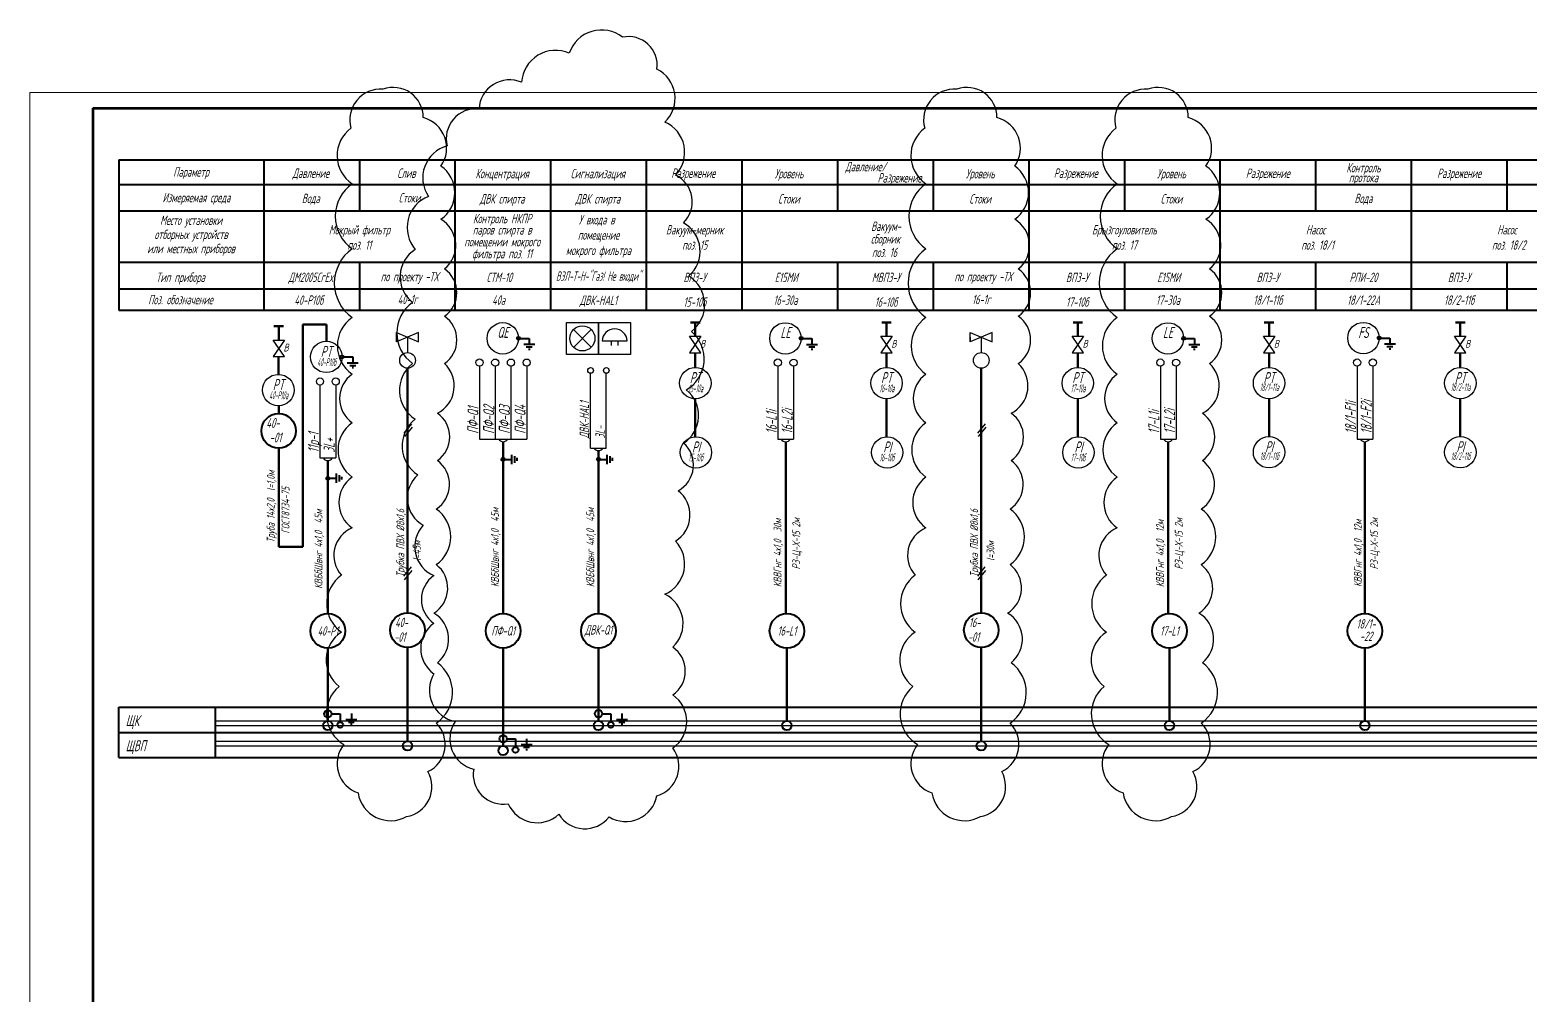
# Model space of a CAD drawing. Header units: millimetres. Extents: x -680 to 9204, y -4430 to 7779.
# Drawn here: x 2687.2 to 3164.2, y -2405.2 to -2098.3 of the extents above; entities that cross this region are included whole.
import ezdxf
from ezdxf.enums import TextEntityAlignment as Align

# ---------------------------------------------------------------- set-up
doc = ezdxf.new("R2010")
doc.units = ezdxf.units.MM
doc.layers.get('Defpoints').update_dxf_attribs({"color": 33})
for name, color, linetype, lineweight in [('text', 41, 'Continuous', 20), ('Арматура', 1, 'Continuous', 25), ('Датчики', 31, 'Continuous', 50), ('Земля', 233, 'Continuous', 40), ('Пн.кабель', 4, 'Continuous', 50), ('Связи', 95, 'Continuous', 25), ('Таблица', 253, 'Continuous', 40), ('Текст_КИП', 2, 'Continuous', 25), ('Толст.рамка', 7, 'Continuous', 60), ('Тонк.рамка', 10, 'Continuous', 20), ('Щиты_пульты', 5, 'Continuous', 40), ('Эл.кабель', 2, 'Continuous', 50)]:
    doc.layers.add(name, color=color, linetype=linetype, lineweight=lineweight)
doc.layers.add('блок', color=7, linetype='Continuous')
doc.layers.add('ТЕКСТ', color=2, linetype='Continuous')
doc.styles.add('Simplex', font='simplex.shx', dxfattribs={"width": 0.7, "oblique": 15})

# ---------------------------------------------------------------- blocks, each defined once
blk = doc.blocks.new('Заземление')
for p, q in [((0, 0), (0, -1.99)), ((1.74, -1.99), (-1.77, -1.99)), ((0.92, -2.81), (-0.95, -2.81)), ((0.24, -3.5), (-0.27, -3.5))]:
    blk.add_line(p, q)
blk = doc.blocks.new('Вентиль горизонтальный')
at = {"layer": 'блок', "color": 0, "linetype": 'ByBlock', "lineweight": -3}
for p, q in [((8.7, 3), (0, -3)), ((0, 3), (8.7, -3)), ((0, -3), (0, 3)), ((8.7, -3), (8.7, 3))]:
    blk.add_line(p, q, dxfattribs=at)

msp = doc.modelspace()

# ---------------------------------------------------------------- linework, layer by layer
for p, q in [((2830.268, -2205.312), (2830.268, -2228.502)), ((2835.268, -2205.312), (2835.268, -2228.502)), ((2840.268, -2205.312), (2840.268, -2228.502)), ((2845.268, -2205.312), (2845.268, -2228.502)), ((2865.601, -2231.354), (2865.601, -2207.566)), ((2870.601, -2231.354), (2870.601, -2207.567)), ((2925.191, -2205.329), (2925.191, -2228.518)), ((2930.191, -2205.329), (2930.191, -2228.518)), ((3046.89, -2205.329), (3046.89, -2228.518)), ((3051.89, -2205.329), (3051.89, -2228.518)), ((3109.478, -2205.315), (3109.478, -2228.505)), ((3114.478, -2205.315), (3114.478, -2228.505)), ((2779.511, -2211.326), (2779.511, -2234.516)), ((2784.511, -2211.326), (2784.511, -2234.516)), ((2806.284, -2226.59), (2808.707, -2223.61)), ((2806.468, -2227.698), (2808.891, -2224.718)), ((2988.832, -2226.59), (2991.255, -2223.61)), ((2989.017, -2227.698), (2991.44, -2224.718)), ((2830.268, -2228.502), (2845.268, -2228.502)), ((2865.601, -2231.354), (2870.601, -2231.354)), ((2925.191, -2228.518), (2930.191, -2228.518)), ((3046.89, -2228.518), (3051.89, -2228.518)), ((3109.478, -2228.505), (3114.478, -2228.505)), ((2779.511, -2234.516), (2784.511, -2234.516)), ((2806.218, -2272.208), (2808.641, -2269.228)), ((2988.767, -2272.208), (2991.19, -2269.228)), ((2806.403, -2273.316), (2808.826, -2270.336)), ((2988.952, -2273.316), (2991.375, -2270.336))]:
    msp.add_line(p, q)
at = {"lineweight": -3}
for centre in [(2830.268, -2204.144), (2835.268, -2204.165), (2840.268, -2204.165), (2845.268, -2204.165), (2925.191, -2204.16), (2930.191, -2204.182), (3046.89, -2204.16), (3051.89, -2204.182), (3109.478, -2204.147), (3114.478, -2204.147), (2779.511, -2210.158), (2784.511, -2210.179)]:
    msp.add_circle(centre, 1.147, dxfattribs=at)
for centre in [(2865.601, -2206.666), (2870.601, -2206.666)]:
    msp.add_circle(centre, 0.9)
for centre, radius, start, end in [((2837.768, -2227.652), 1.689, 210.20685, 329.79315), ((2868.11, -2230.573), 1.62, 208.82276, 331.17724), ((2927.691, -2227.669), 1.689, 210.20685, 329.79315), ((3049.39, -2227.669), 1.689, 210.20685, 329.79315), ((3111.978, -2227.655), 1.689, 210.20685, 329.79315), ((2782.011, -2233.666), 1.689, 210.20685, 329.79315)]:
    msp.add_arc(centre, radius, start, end)
at = {"layer": 'Defpoints'}
for p, q in [((2746.175, -2318.174), (3631.833, -2318.174)), ((2746.175, -2319.674), (3631.833, -2319.674)), ((2746.175, -2324.674), (3631.833, -2324.674)), ((2746.175, -2326.174), (3631.833, -2326.174))]:
    msp.add_line(p, q, dxfattribs=at)
at = {"layer": 'Defpoints', "color": 2}
for points in [[(2875.733, -2100.572, 0.5205671), (2858.834, -2105.638, 0.5205671), (2858.834, -2105.638, 0.5205671), (2843.625, -2114.926, 0.5205671), (2843.625, -2114.926, 0.5205671), (2830.106, -2123.369, 0.5205671), (2830.106, -2123.369, 0.5205671), (2819.967, -2135.19, 0.5205671), (2819.967, -2135.19, 0.5205671), (2814.053, -2151.233, 0.5205671), (2814.053, -2151.233, 0.5205671), (2809.828, -2168.12, 0.5205671), (2809.828, -2168.12, 0.5205671), (2808.983, -2185.008, 0.5205671), (2808.983, -2185.008, 0.5205671), (2808.983, -2204.428, 0.5205671), (2808.983, -2204.428, 0.5205671), (2809.828, -2222.16, 0.5205671), (2809.828, -2222.16, 0.5205671), (2810.673, -2239.891, 0.5205671), (2810.673, -2239.891, 0.5205671), (2812.363, -2255.934, 0.5205671), (2812.363, -2255.934, 0.5205671), (2815.743, -2271.977, 0.5205671), (2815.743, -2271.977, 0.5205671), (2815.743, -2287.176, 0.5205671), (2815.743, -2287.176, 0.5205671), (2815.743, -2303.219, 0.5205671), (2815.743, -2303.219, 0.5205671), (2822.502, -2318.417, 0.5205671), (2822.502, -2318.417, 0.5205671), (2828.417, -2333.615, 0.5205671), (2828.417, -2333.615, 0.5205671), (2839.401, -2344.592, 0.5205671), (2839.401, -2344.592, 0.5205671), (2855.455, -2347.969, 0.5205671), (2855.455, -2347.969, 0.5205671), (2871.508, -2348.814, 0.5205671), (2871.508, -2348.814, 0.5205671), (2886.718, -2342.059, 0.5205671), (2886.718, -2342.059, 0.5205671), (2891.787, -2326.861, 0.5205671), (2891.787, -2326.861, 0.5205671), (2891.787, -2309.973, 0.5205671), (2891.787, -2309.973, 0.5205671), (2891.787, -2294.775, 0.5205671), (2891.787, -2294.775, 0.5205671), (2889.252, -2277.888, 0.5205671), (2889.252, -2277.888, 0.5205671), (2892.632, -2261, 0.5205671), (2892.632, -2261, 0.5205671), (2893.477, -2244.957, 0.5205671), (2893.477, -2244.957, 0.5205671), (2895.166, -2229.759, 0.5205671), (2895.166, -2229.759, 0.5205671), (2896.012, -2212.872, 0.5205671), (2896.012, -2212.872, 0.5205671), (2897.702, -2194.296, 0.5205671), (2897.702, -2194.296, 0.5205671), (2896.857, -2176.564, 0.5205671), (2896.857, -2176.564, 0.5205671), (2895.166, -2159.677, 0.5205671), (2895.166, -2159.677, 0.5205671), (2892.632, -2144.478, 0.5205671), (2892.632, -2144.478, 0.5205671), (2889.252, -2127.591, 0.5205671), (2889.252, -2127.591, 0.5205671), (2886.718, -2110.704, 0.5205671), (2886.718, -2110.704, 0.5205671)], [(2789.371, -2129.536, 0.5205671), (2789.747, -2147.234, 0.5205671), (2789.747, -2147.234, 0.5205671), (2789.747, -2167.945, 0.5205671), (2789.747, -2167.945, 0.5205671), (2789.747, -2189.786, 0.5205671), (2789.747, -2189.786, 0.5205671), (2789.747, -2207.86, 0.5205671), (2789.747, -2207.86, 0.5205671), (2789.747, -2223.299, 0.5205671), (2789.747, -2223.299, 0.5205671), (2789.747, -2240.621, 0.5205671), (2789.747, -2240.621, 0.5205671), (2789.747, -2256.813, 0.5205671), (2789.747, -2256.813, 0.5205671), (2786.356, -2271.876, 0.5205671), (2786.356, -2271.876, 0.5205671), (2786.356, -2289.95, 0.5205671), (2786.356, -2289.95, 0.5205671), (2785.602, -2307.272, 0.5205671), (2785.602, -2307.272, 0.5205671), (2787.11, -2325.724, 0.5205671), (2787.11, -2325.724, 0.5205671), (2791.631, -2341.163, 0.5205671), (2791.631, -2341.163, 0.5205671), (2807.081, -2348.694, 0.5205671), (2807.081, -2348.694, 0.5205671), (2813.864, -2334.385, 0.5205671), (2813.864, -2334.385, 0.5205671), (2816.501, -2318.946, 0.5205671), (2816.501, -2318.946, 0.5205671), (2816.878, -2299.741, 0.5205671), (2816.878, -2299.741, 0.5205671), (2815.748, -2283.925, 0.5205671), (2815.748, -2283.925, 0.5205671), (2816.501, -2268.487, 0.5205671), (2816.501, -2268.487, 0.5205671), (2816.501, -2250.788, 0.5205671), (2816.501, -2250.788, 0.5205671), (2816.878, -2235.349, 0.5205671), (2816.878, -2235.349, 0.5205671), (2816.878, -2220.287, 0.5205671), (2816.878, -2220.287, 0.5205671), (2819.139, -2204.471, 0.5205671), (2819.139, -2204.471, 0.5205671), (2819.139, -2189.409, 0.5205671), (2819.139, -2189.409, 0.5205671), (2819.139, -2174.347, 0.5205671), (2819.139, -2174.347, 0.5205671), (2818.009, -2158.531, 0.5205671), (2818.009, -2158.531, 0.5205671), (2818.009, -2141.586, 0.5205671), (2818.009, -2141.586, 0.5205671), (2812.356, -2126.147, 0.5205671), (2812.356, -2126.147, 0.5205671), (2799.545, -2117.109, 0.5205671), (2799.545, -2117.109, 0.5205671)], [(2971.919, -2129.536, 0.5205671), (2972.296, -2147.234, 0.5205671), (2972.296, -2147.234, 0.5205671), (2972.296, -2167.945, 0.5205671), (2972.296, -2167.945, 0.5205671), (2972.296, -2189.786, 0.5205671), (2972.296, -2189.786, 0.5205671), (2972.296, -2207.86, 0.5205671), (2972.296, -2207.86, 0.5205671), (2972.296, -2223.299, 0.5205671), (2972.296, -2223.299, 0.5205671), (2972.296, -2240.621, 0.5205671), (2972.296, -2240.621, 0.5205671), (2972.296, -2256.813, 0.5205671), (2972.296, -2256.813, 0.5205671), (2968.905, -2271.876, 0.5205671), (2968.905, -2271.876, 0.5205671), (2968.905, -2289.95, 0.5205671), (2968.905, -2289.95, 0.5205671), (2968.151, -2307.272, 0.5205671), (2968.151, -2307.272, 0.5205671), (2969.658, -2325.724, 0.5205671), (2969.658, -2325.724, 0.5205671), (2974.18, -2341.163, 0.5205671), (2974.18, -2341.163, 0.5205671), (2989.63, -2348.694, 0.5205671), (2989.63, -2348.694, 0.5205671), (2996.412, -2334.385, 0.5205671), (2996.412, -2334.385, 0.5205671), (2999.05, -2318.946, 0.5205671), (2999.05, -2318.946, 0.5205671), (2999.427, -2299.741, 0.5205671), (2999.427, -2299.741, 0.5205671), (2998.296, -2283.925, 0.5205671), (2998.296, -2283.925, 0.5205671), (2999.05, -2268.487, 0.5205671), (2999.05, -2268.487, 0.5205671), (2999.05, -2250.788, 0.5205671), (2999.05, -2250.788, 0.5205671), (2999.427, -2235.349, 0.5205671), (2999.427, -2235.349, 0.5205671), (2999.427, -2220.287, 0.5205671), (2999.427, -2220.287, 0.5205671), (3001.688, -2204.471, 0.5205671), (3001.688, -2204.471, 0.5205671), (3001.688, -2189.409, 0.5205671), (3001.688, -2189.409, 0.5205671), (3001.688, -2174.347, 0.5205671), (3001.688, -2174.347, 0.5205671), (3000.557, -2158.531, 0.5205671), (3000.557, -2158.531, 0.5205671), (3000.557, -2141.586, 0.5205671), (3000.557, -2141.586, 0.5205671), (2994.905, -2126.147, 0.5205671), (2994.905, -2126.147, 0.5205671), (2982.093, -2117.109, 0.5205671), (2982.093, -2117.109, 0.5205671)], [(3032.769, -2129.536, 0.5205671), (3033.146, -2147.234, 0.5205671), (3033.146, -2147.234, 0.5205671), (3033.146, -2167.945, 0.5205671), (3033.146, -2167.945, 0.5205671), (3033.146, -2189.786, 0.5205671), (3033.146, -2189.786, 0.5205671), (3033.146, -2207.86, 0.5205671), (3033.146, -2207.86, 0.5205671), (3033.146, -2223.299, 0.5205671), (3033.146, -2223.299, 0.5205671), (3033.146, -2240.621, 0.5205671), (3033.146, -2240.621, 0.5205671), (3033.146, -2256.813, 0.5205671), (3033.146, -2256.813, 0.5205671), (3029.754, -2271.876, 0.5205671), (3029.754, -2271.876, 0.5205671), (3029.754, -2289.95, 0.5205671), (3029.754, -2289.95, 0.5205671), (3029.001, -2307.272, 0.5205671), (3029.001, -2307.272, 0.5205671), (3030.508, -2325.724, 0.5205671), (3030.508, -2325.724, 0.5205671), (3035.03, -2341.163, 0.5205671), (3035.03, -2341.163, 0.5205671), (3050.479, -2348.694, 0.5205671), (3050.479, -2348.694, 0.5205671), (3057.262, -2334.385, 0.5205671), (3057.262, -2334.385, 0.5205671), (3059.9, -2318.946, 0.5205671), (3059.9, -2318.946, 0.5205671), (3060.276, -2299.741, 0.5205671), (3060.276, -2299.741, 0.5205671), (3059.146, -2283.925, 0.5205671), (3059.146, -2283.925, 0.5205671), (3059.9, -2268.487, 0.5205671), (3059.9, -2268.487, 0.5205671), (3059.9, -2250.788, 0.5205671), (3059.9, -2250.788, 0.5205671), (3060.276, -2235.349, 0.5205671), (3060.276, -2235.349, 0.5205671), (3060.276, -2220.287, 0.5205671), (3060.276, -2220.287, 0.5205671), (3062.537, -2204.471, 0.5205671), (3062.537, -2204.471, 0.5205671), (3062.537, -2189.409, 0.5205671), (3062.537, -2189.409, 0.5205671), (3062.537, -2174.347, 0.5205671), (3062.537, -2174.347, 0.5205671), (3061.407, -2158.531, 0.5205671), (3061.407, -2158.531, 0.5205671), (3061.407, -2141.586, 0.5205671), (3061.407, -2141.586, 0.5205671), (3055.755, -2126.147, 0.5205671), (3055.755, -2126.147, 0.5205671), (3042.943, -2117.109, 0.5205671), (3042.943, -2117.109, 0.5205671)]]:
    msp.add_lwpolyline(points, format="xyb", close=True, dxfattribs=at)
at = {"layer": 'Арматура'}
for p, q in [((2803.864, -2197.599), (2803.864, -2194.599)), ((2810.864, -2194.599), (2803.864, -2197.599)), ((2803.864, -2194.599), (2810.864, -2197.599)), ((2803.864, -2196.099), (2803.864, -2197.599)), ((2807.364, -2196.099), (2807.364, -2200.956)), ((2810.864, -2197.599), (2810.864, -2194.599)), ((2986.413, -2197.599), (2986.413, -2194.599)), ((2993.413, -2194.599), (2986.413, -2197.599)), ((2986.413, -2194.599), (2993.413, -2197.599)), ((2986.413, -2196.099), (2986.413, -2197.599)), ((2989.913, -2196.099), (2989.913, -2200.956)), ((2993.413, -2197.599), (2993.413, -2194.599))]:
    msp.add_line(p, q, dxfattribs=at)
for centre in [(2807.364, -2203.456), (2989.913, -2203.456)]:
    msp.add_circle(centre, 2.5, dxfattribs=at)
at = {"layer": 'Датчики', "lineweight": 30}
for centre in [(2837.676, -2196.446), (2927.599, -2196.462), (3049.298, -2196.462), (3111.499, -2196.346), (2781.532, -2202.357), (2766.259, -2212.908), (2898.926, -2210.696), (2959.775, -2210.696), (3020.625, -2210.696), (3081.474, -2210.696), (3142.324, -2210.696), (2899.123, -2232.773), (2959.973, -2232.773), (3020.822, -2232.773), (3081.474, -2232.69), (3142.324, -2232.69)]:
    msp.add_circle(centre, 5, dxfattribs=at)
at = {"layer": 'Земля', "ltscale": 0.3}
for p, q in [((2843.174, -2196.446), (2846.107, -2196.446)), ((2933.097, -2196.462), (2936.03, -2196.462)), ((3054.796, -2196.462), (3057.729, -2196.462)), ((3116.997, -2196.346), (3119.93, -2196.346)), ((2787.03, -2202.357), (2789.963, -2202.357))]:
    msp.add_line(p, q, dxfattribs=at)
at = {"layer": 'Земля'}
for p, q in [((2838.268, -2234.966), (2840.561, -2234.966)), ((2838.268, -2234.966), (2840.561, -2234.966)), ((2840.561, -2236.446), (2840.561, -2233.485)), ((2840.561, -2236.446), (2840.561, -2233.485)), ((2841.478, -2235.957), (2841.478, -2233.974)), ((2841.478, -2236.046), (2841.478, -2234.062)), ((2842.241, -2235.411), (2842.241, -2234.521)), ((2842.241, -2235.411), (2842.241, -2234.521)), ((2868.61, -2234.966), (2870.903, -2234.966)), ((2868.61, -2234.966), (2870.903, -2234.966)), ((2870.903, -2236.446), (2870.903, -2233.485)), ((2870.903, -2236.446), (2870.903, -2233.485)), ((2871.82, -2235.957), (2871.82, -2233.974)), ((2871.82, -2236.046), (2871.82, -2234.062)), ((2872.583, -2235.411), (2872.583, -2234.521)), ((2872.583, -2235.411), (2872.583, -2234.521)), ((2782.511, -2240.98), (2784.804, -2240.98)), ((2782.511, -2240.98), (2784.804, -2240.98)), ((2784.804, -2242.461), (2784.804, -2239.499)), ((2784.804, -2242.461), (2784.804, -2239.499)), ((2785.721, -2241.971), (2785.721, -2239.988)), ((2785.721, -2242.06), (2785.721, -2240.076)), ((2786.484, -2241.425), (2786.484, -2240.535)), ((2786.484, -2241.425), (2786.484, -2240.535)), ((2783.182, -2315.957), (2785.959, -2315.957)), ((2785.959, -2315.957), (2785.959, -2318.597)), ((2869.281, -2315.941), (2872.058, -2315.941)), ((2872.058, -2315.941), (2872.058, -2318.58)), ((2838.939, -2323.941), (2841.716, -2323.941)), ((2841.716, -2323.941), (2841.716, -2326.58))]:
    msp.add_line(p, q, dxfattribs=at)
for centre, radius in [((2842.676, -2196.446), 0.5), ((2932.599, -2196.462), 0.5), ((3054.298, -2196.462), 0.5), ((3116.499, -2196.346), 0.5), ((2786.532, -2202.357), 0.5), ((2837.768, -2234.966), 0.5), ((2837.768, -2234.966), 0.5), ((2868.11, -2234.966), 0.5), ((2868.11, -2234.966), 0.5), ((2782.011, -2240.98), 0.5), ((2782.011, -2240.98), 0.5), ((2782.011, -2315.957), 1.171), ((2868.11, -2315.941), 1.171), ((2785.959, -2319.506), 0.909), ((2872.058, -2319.489), 0.909), ((2837.768, -2323.941), 1.171), ((2841.716, -2327.489), 0.909)]:
    msp.add_circle(centre, radius, dxfattribs=at)
at = {"layer": 'Пн.кабель'}
for p, q in [((2766.363, -2192.555), (2764.858, -2192.555)), ((2765.363, -2192.555), (2767.363, -2192.555)), ((2766.363, -2192.555), (2767.869, -2192.555)), ((2766.363, -2196.992), (2766.363, -2192.555)), ((2781.532, -2192.05), (2774.005, -2192.05)), ((2774.005, -2192.05), (2774.005, -2262.788)), ((2781.532, -2197.357), (2781.532, -2192.05)), ((2900.431, -2191.346), (2897.42, -2191.346)), ((2898.926, -2195.783), (2898.926, -2191.346)), ((2961.28, -2191.346), (2958.27, -2191.346)), ((2959.775, -2195.783), (2959.775, -2191.346)), ((3022.13, -2191.346), (3019.119, -2191.346)), ((3020.625, -2195.783), (3020.625, -2191.346)), ((3082.98, -2191.346), (3079.969, -2191.346)), ((3081.474, -2195.783), (3081.474, -2191.346)), ((3143.829, -2191.346), (3140.819, -2191.346)), ((3142.324, -2195.783), (3142.324, -2191.346)), ((2766.259, -2207.908), (2766.259, -2202.214)), ((2898.926, -2205.696), (2898.926, -2201.005)), ((2959.775, -2205.696), (2959.775, -2201.005)), ((3020.625, -2205.696), (3020.625, -2201.005)), ((3081.474, -2205.696), (3081.474, -2201.005)), ((3142.324, -2205.696), (3142.324, -2201.005)), ((2807.364, -2205.956), (2807.364, -2283.833)), ((2989.913, -2205.956), (2989.913, -2283.833)), ((2898.926, -2227.69), (2898.926, -2215.696)), ((2959.775, -2227.69), (2959.775, -2215.696)), ((3020.625, -2227.69), (3020.625, -2215.696)), ((3081.474, -2227.69), (3081.474, -2215.696)), ((3142.324, -2227.69), (3142.324, -2215.696)), ((2766.363, -2220.402), (2766.363, -2217.907)), ((2766.363, -2262.788), (2766.363, -2231.402)), ((2774.005, -2262.788), (2766.363, -2262.788)), ((2807.364, -2294.833), (2807.364, -2324.674)), ((2989.913, -2294.833), (2989.913, -2324.674))]:
    msp.add_line(p, q, dxfattribs=at)
at = {"layer": 'Пн.кабель', "lineweight": 40}
for centre in [(2766.351, -2225.902), (2807.364, -2289.333), (2989.913, -2289.333)]:
    msp.add_circle(centre, 5.5, dxfattribs=at)
at = {"layer": 'Связи', "color": 7}
for p, q in [((2857.894, -2196.449), (2857.894, -2191.346)), ((2857.894, -2191.346), (2868.101, -2191.346)), ((2860.119, -2199.328), (2865.826, -2193.621)), ((2865.848, -2199.3), (2860.147, -2193.598)), ((2868.101, -2191.346), (2868.101, -2201.552)), ((2868.101, -2201.552), (2868.101, -2191.346)), ((2868.101, -2191.346), (2878.307, -2191.346)), ((2878.307, -2191.346), (2878.307, -2201.552)), ((2857.894, -2201.552), (2857.894, -2196.449)), ((2869.243, -2197.223), (2877.24, -2197.223)), ((2872.16, -2197.222), (2872.16, -2198.759)), ((2874.258, -2197.222), (2874.258, -2198.759)), ((2868.101, -2201.552), (2857.894, -2201.552)), ((2878.307, -2201.552), (2868.101, -2201.552))]:
    msp.add_line(p, q, dxfattribs=at)
msp.add_circle((2862.998, -2196.449), 4, dxfattribs=at)
msp.add_arc((2873.248, -2197.437), 4.01, 2.98637, 176.93419, dxfattribs=at)
at = {"layer": 'Таблица'}
for p, q in [((2715.477, -2139.581), (2715.477, -2187.461)), ((2715.477, -2139.581), (3631.833, -2139.581)), ((2761.614, -2139.581), (2761.614, -2187.461)), ((2792.039, -2139.581), (2792.039, -2155.867)), ((2822.464, -2139.581), (2822.464, -2187.461)), ((2852.888, -2139.581), (2852.888, -2172.2)), ((2883.313, -2139.581), (2883.313, -2172.2)), ((2913.738, -2139.581), (2913.738, -2187.461)), ((2944.163, -2139.581), (2944.163, -2155.867)), ((2974.588, -2139.581), (2974.588, -2155.867)), ((3005.012, -2139.581), (3005.012, -2187.461)), ((3035.437, -2139.581), (3035.437, -2155.867)), ((3065.862, -2139.581), (3065.862, -2187.461)), ((3096.287, -2139.581), (3096.287, -2155.867)), ((3126.711, -2139.581), (3126.711, -2187.461)), ((3157.136, -2139.581), (3157.136, -2155.867)), ((2715.477, -2147.477), (2761.544, -2147.477)), ((2761.614, -2147.477), (3187.561, -2147.477)), ((2715.477, -2155.867), (2761.614, -2155.867)), ((2761.614, -2155.867), (3631.833, -2155.867)), ((2715.477, -2172.2), (2761.614, -2172.2)), ((2761.614, -2172.2), (3631.833, -2172.2)), ((2792.039, -2172.2), (2792.039, -2187.461)), ((2852.888, -2172.215), (2852.888, -2187.461)), ((2883.313, -2172.215), (2883.313, -2187.461)), ((2944.163, -2172.2), (2944.163, -2187.461)), ((2974.588, -2172.2), (2974.588, -2187.461)), ((3035.437, -2172.2), (3035.437, -2187.461)), ((3096.287, -2172.2), (3096.287, -2187.461)), ((3157.136, -2172.2), (3157.136, -2187.461)), ((2715.477, -2180.721), (2761.614, -2180.721)), ((2761.614, -2180.721), (3631.833, -2180.721)), ((2715.477, -2187.461), (3631.833, -2187.461))]:
    msp.add_line(p, q, dxfattribs=at)
for centre in [(2782.011, -2319.674), (2868.11, -2319.674), (2928.078, -2319.674), (3049.777, -2319.674), (3111.978, -2319.713), (2807.364, -2326.174), (2837.768, -2327.674), (2989.913, -2326.174)]:
    msp.add_circle(centre, 1.5, dxfattribs=at)
at = {"layer": 'Толст.рамка'}
for q in [(3640.415, -2123.151), (2707.235, -2707.654)]:
    msp.add_line((2707.235, -2123.151), q, dxfattribs=at)
at = {"layer": 'Тонк.рамка'}
for p, q in [((2687.235, -2118.151), (3645.415, -2118.151)), ((2687.235, -2712.151), (2687.235, -2118.151))]:
    msp.add_line(p, q, dxfattribs=at)
at = {"layer": 'Щиты_пульты'}
for p, q in [((2715.477, -2313.88), (3631.833, -2313.88)), ((2715.477, -2321.88), (2715.477, -2313.88)), ((2746.176, -2313.88), (2746.175, -2321.88)), ((2715.477, -2321.88), (3631.833, -2321.88)), ((2715.477, -2329.88), (2715.477, -2321.88)), ((2746.176, -2321.88), (2746.175, -2329.88)), ((2715.477, -2329.88), (3631.832, -2329.88))]:
    msp.add_line(p, q, dxfattribs=at)
at = {"layer": 'Эл.кабель'}
for p, q in [((2837.768, -2229.341), (2837.768, -2284.077)), ((2927.691, -2229.358), (2927.691, -2284.094)), ((3049.39, -2229.358), (3049.39, -2284.094)), ((3111.978, -2229.344), (3111.978, -2284.08)), ((2782.011, -2235.355), (2782.011, -2284.08)), ((2868.11, -2232.193), (2868.11, -2284.094)), ((2782.011, -2295.08), (2782.011, -2318.174)), ((2837.768, -2295.063), (2837.768, -2326.174)), ((2868.11, -2295.08), (2868.11, -2318.174)), ((2928.078, -2295.08), (2928.078, -2318.174)), ((3049.777, -2295.08), (3049.777, -2318.174)), ((3111.978, -2295.08), (3111.978, -2318.213))]:
    msp.add_line(p, q, dxfattribs=at)
at = {"layer": 'Эл.кабель', "lineweight": 40}
for centre in [(2782.011, -2289.58), (2837.768, -2289.563), (2868.11, -2289.58), (2928.078, -2289.58), (3049.777, -2289.58), (3111.978, -2289.58)]:
    msp.add_circle(centre, 5.5, dxfattribs=at)

# ---------------------------------------------------------------- block references
at = {"layer": 'Арматура', "xscale": -0.599999999999909, "yscale": 0.599999999999909, "zscale": 0.6000000000000001, "rotation": 270}
for p in [(2766.363, -2202.214), (2898.926, -2201.005), (2959.775, -2201.005), (3020.625, -2201.005), (3081.474, -2201.005), (3142.324, -2201.005)]:
    msp.add_blockref('Вентиль горизонтальный', p, dxfattribs=at)
at = {"layer": 'Земля'}
for p in [(2846.107, -2196.446), (2936.03, -2196.462), (3057.729, -2196.462), (3119.93, -2196.346), (2789.963, -2202.357), (2789.49, -2315.928), (2875.588, -2315.911), (2845.246, -2323.911)]:
    msp.add_blockref('Заземление', p, dxfattribs=at)

# ---------------------------------------------------------------- texts
at = {"style": 'Simplex', "oblique": 15, "width": 0.6}
for s, height, p in [('В', 2.5, (2767.894, -2200.631)), ('В', 2.5, (2900.456, -2199.422)), ('В', 2.5, (2961.305, -2199.422)), ('В', 2.5, (3022.155, -2199.422)), ('В', 2.5, (3083.005, -2199.422)), ('В', 2.5, (3143.854, -2199.422)), ('40-', 3.2, (2762.393, -2224.958)), ('-01', 3.2, (2763.468, -2229.604)), ('40-', 3, (2803.407, -2288.389)), ('16-', 3, (2985.956, -2288.389)), ('-01', 3, (2803.093, -2293.035)), ('-01', 3, (2985.642, -2293.035))]:
    msp.add_text(s, height=height, dxfattribs=at).set_placement(p)
at = {"lineweight": -3, "style": 'Simplex', "oblique": 15, "width": 0.6}
for s, height, p in [('ПФ-Q1', 3.5, (2829.933, -2226.842)), ('ПФ-Q2', 3.5, (2834.933, -2226.842)), ('ПФ-Q3', 3.5, (2839.933, -2226.842)), ('ПФ-Q4', 3.5, (2844.933, -2226.842)), ('ДВК-HAL1', 3, (2865.122, -2228.343)), ('18/1-F1i', 3.5, (3109.143, -2226.845)), ('18/1-F2i', 3.5, (3114.143, -2226.845)), ('16-L1i', 3.5, (2924.857, -2226.858)), ('16-L2i', 3.5, (2929.857, -2226.858)), ('17-L1i', 3.5, (3046.556, -2226.858)), ('17-L2i', 3.5, (3051.556, -2226.858)), ('11p-1', 3.5, (2779.177, -2232.856)), ('3L-', 3, (2870.113, -2228.343)), ('3L+', 3.5, (2784.177, -2232.856))]:
    msp.add_text(s, height=height, rotation=90, dxfattribs=at).set_placement(p)
at = {"style": 'Simplex', "oblique": 15, "width": 0.6}
for s, p in [('Труба 14х2,0  l=1,0м', (2765.086, -2261.489)), ('ГОСТ8734-75', (2769.807, -2258.616))]:
    msp.add_text(s, height=2.5, rotation=90, dxfattribs=at).set_placement(p)
for s, p in [('40-P1', (2782.011, -2289.58)), ('ПФ-Q1', (2837.768, -2289.563)), ('ДВК-Q1', (2868.11, -2289.58)), ('16-L1', (2928.078, -2289.58)), ('17-L1', (3049.777, -2289.58)), ('18/1-', (3112.343, -2287.34)), ('-22', (3112.343, -2291.304))]:
    msp.add_text(s, height=3, dxfattribs=at).set_placement(p, align=Align.MIDDLE)
at = {"layer": 'text', "color": 2, "style": 'Simplex', "oblique": 15, "width": 0.6}
for p in [(2780.272, -2276.199), (2836.415, -2275.643), (2866.757, -2275.66)]:
    msp.add_text('КВБбШвнг 4х1,0  45м', height=2.5, rotation=90, dxfattribs=at).set_placement(p)
at = {"layer": 'text', "color": 7, "style": 'Simplex', "oblique": 15, "width": 0.6}
for p in [(2806.334, -2272.426), (2988.882, -2272.426)]:
    msp.add_text('Трубка ПВХ %%C8х1,6', height=2.5, rotation=90, dxfattribs=at).set_placement(p)
at = {"layer": 'text', "color": 3, "style": 'Simplex', "oblique": 15, "width": 0.6}
for s, p in [('КВВГнг 4х1,0  30м', (2926.339, -2275.66)), ('КВВГнг 4х1,0  12м', (3048.038, -2275.66)), ('КВВГнг 4х1,0  12м', (3110.987, -2275.589))]:
    msp.add_text(s, height=2.5, rotation=90, dxfattribs=at).set_placement(p)
at = {"layer": 'ТЕКСТ', "style": 'Simplex', "oblique": 15, "width": 0.6}
for p in [(2932.289, -2270.032), (3053.988, -2270.032), (3116.189, -2270.032)]:
    msp.add_text('РЗ-Ц-Х-15 2м', height=2.5, rotation=90, dxfattribs=at).set_placement(p)
at = {"layer": 'ТЕКСТ', "color": 7, "style": 'Simplex', "oblique": 15, "width": 0.6}
for s, p in [('l=45м', (2811.532, -2267.317)), ('l=30м', (2994.081, -2267.317))]:
    msp.add_text(s, height=2.5, rotation=90, dxfattribs=at).set_placement(p)
at = {"layer": 'Текст_КИП', "style": 'Simplex', "oblique": 15}
for s, width, p in [('Давление/', 0.6, (2953.107, -2143.269)), ('Контроль', 0.6, (3111.499, -2143.616)), ('Параметр', 0.6, (2738.477, -2144.959)), ('Давление', 0.6, (2776.564, -2145.343)), ('Слив', 0.6, (2806.989, -2145.343)), ('Концентрация', 0.6, (2837.46, -2145.482)), ('Сигнализация', 0.6, (2867.885, -2145.482)), ('Разрежение', 0.6, (2898.263, -2145.343)), ('Уровень', 0.6, (2928.734, -2145.499)), ('Разрежение', 0.6, (2963.902, -2146.828)), ('Уровень', 0.6, (2989.584, -2145.499)), ('Разрежение', 0.6, (3019.962, -2145.343)), ('Уровень', 0.6, (3050.434, -2145.499)), ('Разрежение', 0.6, (3081.074, -2145.382)), ('протока', 0.6, (3111.499, -2146.741)), ('Разрежение', 0.6, (3141.924, -2145.382)), ('Измеряемая среда', 0.6, (2740.18, -2153.116)), ('Вода', 0.6, (2776.564, -2153.382)), ('Стоки', 0.6, (2807.994, -2153.174)), ('ДВК спирта', 0.6, (2837.46, -2153.521)), ('ДВК спирта', 0.6, (2867.885, -2153.521)), ('Стоки', 0.6, (2928.703, -2153.538)), ('Стоки', 0.6, (2989.552, -2153.538)), ('Стоки', 0.6, (3050.402, -2153.538)), ('Вода', 0.6, (3111.499, -2153.382)), ('Место установки', 0.6, (2738.477, -2160.342)), ('Мокрый фильтр', 0.6, (2792.039, -2163.373)), ('Контроль НКПР', 0.6, (2837.46, -2159.804)), ('У входа в ', 0.6, (2868.101, -2160.174)), ('Вакуум-мерник', 0.6, (2898.723, -2163.373)), ('Вакуум-', 0.6, (2959.573, -2162.24)), ('Брызгоуловитель', 0.6, (3035.437, -2163.373)), ('Насос', 0.6, (3096.287, -2163.373)), ('Насос', 0.6, (3157.136, -2163.373)), ('отборных устройств', 0.6, (2738.477, -2164.842)), ('поз. 11', 0.6, (2792.039, -2168.23)), ('помещении мокрого', 0.6, (2837.46, -2167.18)), ('паров спирта в', 0.6, (2837.46, -2163.388)), ('помещение', 0.6, (2868.101, -2165.031)), ('поз. 15', 0.6, (2898.723, -2168.23)), ('сборник', 0.6, (2959.421, -2166.264)), ('поз. 17', 0.6, (3035.437, -2168.23)), (' поз. 18/1', 0.6, (3096.287, -2168.23)), (' поз. 18/2', 0.6, (3157.136, -2168.23)), ('или местных приборов', 0.6, (2738.477, -2169.342)), ('фильтра поз. 11', 0.6, (2837.46, -2170.958)), ('мокрого фильтра', 0.6, (2868.101, -2169.923)), ('поз. 16', 0.6, (2959.099, -2170.574)), ('ВЭЛ-Т-Н-"Газ! Не входи"', 0.45, (2868.101, -2178.123)), ('Тип прибора', 0.6, (2735.108, -2178.49)), ('ДМ2005СгEx', 0.6, (2776.564, -2178.49)), ('по проекту -ТХ', 0.6, (2807.994, -2178.282)), ('СТМ-10', 0.6, (2836.568, -2178.526)), ('ВП3-У', 0.6, (2898.723, -2178.543)), ('Е15МИ', 0.6, (2927.843, -2178.543)), ('МВП3-У', 0.6, (2959.573, -2178.543)), ('по проекту -ТХ', 0.6, (2990.543, -2178.282)), ('ВП3-У', 0.6, (3020.422, -2178.543)), ('Е15МИ', 0.6, (3049.542, -2178.543)), ('ВП3-У', 0.6, (3081.074, -2178.529)), ('РПИ-20', 0.6, (3111.499, -2178.529)), ('ВП3-У', 0.6, (3141.924, -2178.529)), ('Поз. обозначение', 0.6, (2735.108, -2185.61)), ('40-Р10б', 0.6, (2775.934, -2185.775)), ('40-1г', 0.6, (2807.364, -2185.567)), ('40а', 0.6, (2836.325, -2185.758)), ('ДВК-НАL1', 0.6, (2868.101, -2185.825)), ('15-10б', 0.6, (2898.723, -2186.393)), ('16-30а', 0.6, (2927.599, -2185.775)), ('16-10б', 0.6, (2959.573, -2186.393)), ('16-1г', 0.6, (2989.913, -2185.567)), ('17-10б', 0.6, (3020.422, -2186.393)), ('17-30а', 0.6, (3049.298, -2185.775)), ('18/1-11б', 0.6, (3081.074, -2185.775)), ('18/1-22А', 0.6, (3111.499, -2185.775)), ('18/2-11б', 0.6, (3141.924, -2185.775))]:
    msp.add_text(s, height=3, dxfattribs=dict(at, width=width)).set_placement(p, align=Align.CENTER)
at = {"layer": 'Текст_КИП', "lineweight": 30, "style": 'Simplex', "oblique": 15, "width": 0.6}
for s, p in [('QЕ', (2837.676, -2196.29)), ('LЕ', (2927.599, -2196.307)), ('LЕ', (3049.298, -2196.307)), ('FS', (3111.499, -2196.346)), ('PT', (2781.532, -2202.357)), ('РT', (2898.926, -2210.696)), ('РT', (2959.775, -2210.696)), ('РT', (3020.625, -2210.696)), ('РT', (3081.474, -2210.696)), ('РT', (3142.324, -2210.696)), ('PT', (2766.259, -2212.908)), ('РI', (2899.123, -2232.773)), ('РI', (2959.973, -2232.773)), ('РI', (3020.822, -2232.773)), ('РI', (3081.474, -2232.69)), ('РI', (3142.324, -2232.69))]:
    msp.add_text(s, height=3.5, dxfattribs=at).set_placement(p, align=Align.CENTER)
at = {"layer": 'Текст_КИП', "color": 4, "style": 'Simplex', "oblique": 15, "width": 0.4}
for s, p in [('40-Р10б', (2781.583, -2205.272)), ('15-10а', (2898.976, -2213.61)), ('16-10а', (2959.826, -2213.61)), ('17-10а', (3020.675, -2213.61)), ('18/1-11а', (3081.525, -2213.211)), ('18/2-11а', (3142.374, -2213.211)), ('40-Р10а', (2766.309, -2215.822)), ('15-10б', (2898.976, -2235.605)), ('16-10б', (2959.826, -2235.605)), ('17-10б', (3020.675, -2235.605)), ('18/1-11б', (3081.525, -2235.206)), ('18/2-11б', (3142.374, -2235.206))]:
    msp.add_text(s, height=2.5, dxfattribs=at).set_placement(p, align=Align.CENTER)
at = {"layer": 'Текст_КИП', "style": 'Simplex', "oblique": 15, "width": 0.6}
for s, p in [('ЩК', (2717.674, -2319.892)), ('ЩВП', (2717.674, -2327.892))]:
    msp.add_text(s, height=3.5, dxfattribs=at).set_placement(p)

doc.saveas('drawing.dxf')
